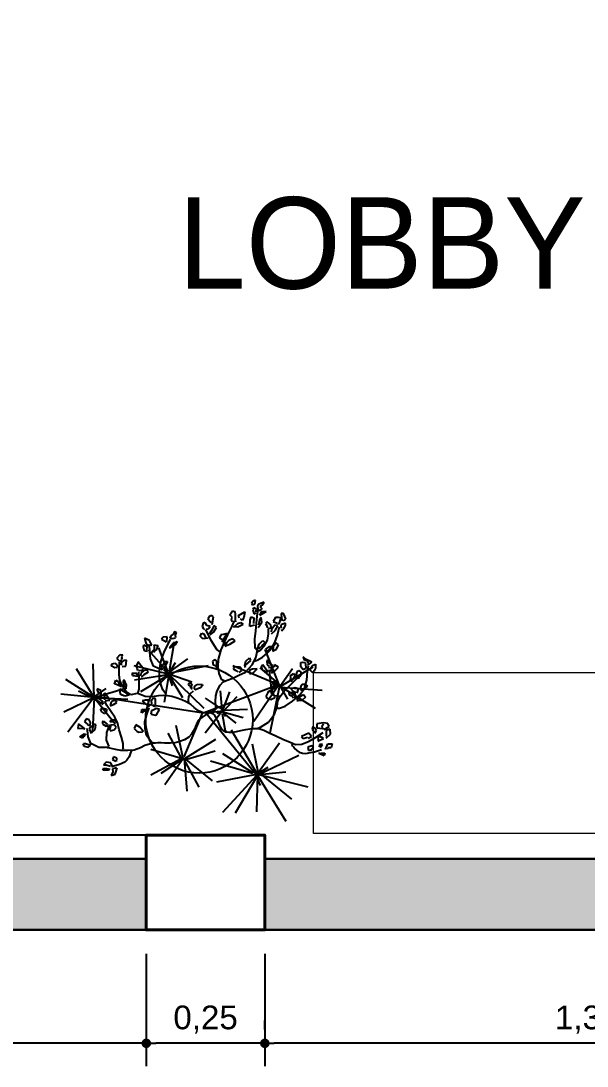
# Model space of a CAD drawing. Header units: millimetres. Extents: x 3757.5 to 3780.5, y 860.5 to 875.7.
# Drawn here: x 3770.299 to 3771.494, y 863.289 to 865.494 of the extents above; entities that cross this region are included whole.
import ezdxf

# ---------------------------------------------------------------- set-up
doc = ezdxf.new("R2010")
doc.units = ezdxf.units.MM
for name, color, linetype, lineweight in [('columna', 10, 'Continuous', 40), ('COTA', 1, 'Continuous', 18), ('paredes', 1, 'Continuous', 30), ('TEXTO', 7, 'Continuous', 0)]:
    doc.layers.add(name, color=color, linetype=linetype, lineweight=lineweight)
doc.layers.add('mobiliario', color=7, linetype='Continuous')
doc.layers.add('PLANTS', color=3, linetype='Continuous')
doc.styles.get("Standard").update_dxf_attribs({"font": 'arial.ttf'})
doc.styles.add('TEXTOS', font='AGENCYR.TTF')
doc.dimstyles.new('ARQUITECTURA', dxfattribs={"dimtxt": 0.05, "dimasz": 0.02, "dimexe": 0.048, "dimexo": 0.05, "dimgap": 0.02, "dimtad": 1, "dimtoh": 1, "dimzin": 1, "dimtxsty": 'Standard', "dimblk": 'DOT', "dimcen": 0.02, "dimazin": 0, "dimtfac": 1, "dimtmove": 0, "dimatfit": 3, "dimldrblk": 'ARCHTICK', "dimfxl": 1, "dimarcsym": 0})

# ---------------------------------------------------------------- blocks, each defined once
blk = doc.blocks.new('WP3')
at = {"color": 86, "linetype": 'Continuous'}
for p, q in [((-0.2522, 0.1701), (-0.2265, 0.3247)), ((-0.2498, 0.164), (-0.1813, 0.3394)), ((0.0282, 0.2019), (0.0571, 0.3198)), ((-0.2548, 0.1636), (-0.4127, 0.2839)), ((-0.2516, 0.1601), (-0.2991, 0.2911)), ((0.0294, 0.2026), (-0.0648, 0.2823)), ((0.0254, 0.2037), (-0.0277, 0.3123)), ((0.0313, 0.2089), (0.0864, 0.2855)), ((0.0334, 0.2051), (0.1195, 0.305)), ((-0.2488, 0.1613), (-0.1191, 0.2415)), ((0.0181, 0.203), (-0.102, 0.2431)), ((0.4233, 0.1148), (0.4663, 0.2667)), ((-0.2645, 0.1544), (-0.4032, 0.2006)), ((0.022, 0.2066), (-0.0721, 0.1345)), ((0.0231, 0.2018), (-0.0589, 0.0925)), ((0.0271, 0.2048), (0.1534, 0.2146)), ((0.0292, 0.203), (0.0976, 0.0978)), ((0.0375, 0.2025), (0.1157, 0.1348)), ((0.421, 0.1098), (0.3817, 0.2294)), ((0.421, 0.1098), (0.5068, 0.202)), ((-0.2556, 0.1587), (-0.4435, 0.1351)), ((-0.2514, 0.1625), (-0.3702, 0.0371)), ((-0.2579, 0.1568), (-0.3473, 0.1124)), ((-0.2499, 0.1599), (-0.2858, 0.0191)), ((-0.2524, 0.1705), (-0.2763, 0.1942)), ((-0.2498, 0.1574), (-0.1014, 0.0395)), ((-0.2356, 0.1605), (-0.1033, 0.1337)), ((-0.2327, 0.1625), (-0.0702, 0.1763)), ((0.421, 0.1098), (0.3124, 0.1733)), ((-0.2514, 0.1556), (-0.2797, 0.1197)), ((-0.2507, 0.1508), (-0.1942, 0.0602)), ((0.421, 0.1098), (0.5422, 0.1438)), ((-0.044, -0.0153), (-0.0144, 0.0856)), ((0.421, 0.1098), (0.3016, 0.0703)), ((0.421, 0.1098), (0.3216, 0.0327)), ((0.419, 0.1037), (0.3909, 0.0621)), ((0.421, 0.1098), (0.4703, -0.006)), ((0.421, 0.1098), (0.5444, 0.0847)), ((0.421, 0.1098), (0.5212, 0.0336)), ((0.4369, 0.1136), (0.4841, 0.1092)), ((-0.047, -0.0044), (-0.0842, 0.0577)), ((-0.0375, -0.0127), (-0.1078, 0.0088)), ((-0.0523, -0.0085), (-0.0622, 0.0002)), ((-0.0404, -0.0082), (-0.0281, 0.0009)), ((0.1918, -0.0697), (0.1704, 0.0319)), ((0.1911, -0.0688), (0.2666, 0.0278)), ((-0.2098, -0.1792), (-0.2393, -0.0018)), ((-0.2063, -0.1821), (-0.1686, -0.0204)), ((-0.0473, -0.019), (-0.1294, -0.0552)), ((-0.0463, -0.0128), (-0.1247, -0.0203)), ((-0.0485, -0.0156), (-0.0758, -0.0856)), ((-0.0448, -0.0149), (-0.0442, -0.0918)), ((-0.0427, -0.0209), (0.0314, -0.0369)), ((-0.0422, -0.0194), (-0.0107, -0.0824)), ((0.187, -0.0661), (0.1132, -0.0085)), ((0.1911, -0.0663), (0.1654, -0.0355)), ((0.1947, -0.0682), (0.3037, -0.0045)), ((0.1948, -0.0744), (0.065, -0.1548)), ((0.1888, -0.0722), (0.1017, -0.075)), ((0.1922, -0.0732), (0.185, -0.1212)), ((0.1881, -0.0728), (0.2953, -0.128)), ((0.1919, -0.072), (0.262, -0.15)), ((0.193, -0.0718), (0.3234, -0.0538)), ((0.1945, -0.0703), (0.2148, -0.0799)), ((0.196, -0.0682), (0.2217, -0.0513)), ((0.1913, -0.0816), (0.1467, -0.1507)), ((0.1947, -0.0839), (0.2157, -0.1927)), ((-0.2097, -0.1791), (-0.3645, -0.1488)), ((-0.2187, -0.1738), (-0.2554, -0.1436)), ((-0.2033, -0.1758), (-0.1775, -0.1417)), ((-0.2146, -0.1761), (-0.3638, -0.2211)), ((-0.2145, -0.1792), (-0.3018, -0.2901)), ((-0.2133, -0.1815), (-0.2314, -0.2571)), ((-0.2145, -0.1815), (-0.0202, -0.1871)), ((-0.2085, -0.1807), (-0.1115, -0.2866)), ((-0.2031, -0.1856), (-0.1188, -0.2158))]:
    blk.add_line(p, q, dxfattribs=at)
at = {"color": 251, "linetype": 'Continuous'}
for p, q in [((0.0231, 0.017), (0.0285, 0.1966)), ((0.0099, 0.0146), (-0.247, 0.162)), ((0.0277, 0.0202), (0.4168, 0.1046)), ((0.0173, 0.0142), (-0.208, -0.1851)), ((0.0116, 0.0141), (-0.047, -0.0172)), ((0.0227, 0.0013), (0.1915, -0.0714))]:
    blk.add_line(p, q, dxfattribs=at)
blk = doc.blocks.new('tarro')
at = {"color": 92, "linetype": 'Continuous'}
for p, q in [((0.253, 0.1639), (0.2496, 0.1549)), ((0.2649, 0.1676), (0.253, 0.1639)), ((0.2598, 0.1574), (0.2649, 0.1676)), ((0.2606, 0.148), (0.2598, 0.1574)), ((0.2496, 0.1549), (0.2469, 0.1454)), ((0.2489, 0.1261), (0.2471, 0.1184)), ((0.2487, 0.145), (0.2606, 0.148)), ((0.262, 0.1391), (0.2659, 0.1299)), ((0.2659, 0.1299), (0.2792, 0.1283)), ((0.2791, 0.1362), (0.2662, 0.14)), ((0.2788, 0.1465), (0.2682, 0.149)), ((0.2693, 0.1485), (0.2736, 0.1522)), ((0.2736, 0.1522), (0.2899, 0.1523)), ((0.2863, 0.1462), (0.2788, 0.1465)), ((0.287, 0.1356), (0.2791, 0.1362)), ((0.2792, 0.1283), (0.287, 0.1356)), ((0.2899, 0.1523), (0.2863, 0.1462)), ((-0.3746, 0.1014), (-0.3726, 0.1091)), ((-0.3618, 0.1008), (-0.3746, 0.1014)), ((-0.3726, 0.1091), (-0.363, 0.1054)), ((-0.363, 0.1054), (-0.3562, 0.1022)), ((-0.3562, 0.1022), (-0.3594, 0.0997)), ((0.2471, 0.1184), (0.2477, 0.116)), ((0.2477, 0.116), (0.2575, 0.112)), ((0.2606, 0.12), (0.2501, 0.1246)), ((0.2575, 0.112), (0.2606, 0.12)), ((-0.3965, 0.0732), (-0.3934, 0.0852)), ((-0.3832, 0.0737), (-0.3965, 0.0732)), ((-0.3934, 0.0852), (-0.3849, 0.0851)), ((-0.3849, 0.0851), (-0.3808, 0.0895)), ((-0.3762, 0.0906), (-0.3832, 0.0737)), ((-0.3537, 0.0657), (-0.3701, 0.0576)), ((-0.3599, 0.0839), (-0.3674, 0.0754)), ((-0.3674, 0.0754), (-0.3583, 0.0752)), ((-0.3583, 0.0752), (-0.3572, 0.0818)), ((-0.3537, 0.0564), (-0.3553, 0.0648)), ((-0.3313, 0.0934), (-0.3399, 0.0821)), ((-0.3399, 0.0821), (-0.3357, 0.0791)), ((-0.3357, 0.0791), (-0.3234, 0.0834)), ((-0.3257, 0.0935), (-0.334, 0.0904)), ((-0.3234, 0.0834), (-0.3257, 0.0935)), ((0.3252, 0.0786), (0.3412, 0.0728)), ((0.3329, 0.0831), (0.3269, 0.0796)), ((0.3457, 0.0798), (0.3329, 0.0831)), ((0.3412, 0.0728), (0.3468, 0.0732)), ((0.3493, 0.0774), (0.3457, 0.0798)), ((0.3468, 0.0732), (0.3493, 0.0774)), ((-0.3781, 0.0566), (-0.3917, 0.0439)), ((-0.3917, 0.0439), (-0.3901, 0.0296)), ((-0.3901, 0.0296), (-0.3782, 0.0336)), ((-0.378, 0.045), (-0.3791, 0.0538)), ((-0.3782, 0.0336), (-0.378, 0.045)), ((-0.3701, 0.0576), (-0.3582, 0.0502)), ((-0.3582, 0.0502), (-0.3537, 0.0564)), ((-0.3445, 0.0423), (-0.3493, 0.0329)), ((-0.3493, 0.0329), (-0.3434, 0.0253)), ((-0.336, 0.0295), (-0.343, 0.0384)), ((-0.3249, 0.0564), (-0.334, 0.0514)), ((-0.334, 0.0514), (-0.3261, 0.0416)), ((-0.3261, 0.0416), (-0.3172, 0.045)), ((-0.3098, 0.0568), (-0.3227, 0.0533)), ((-0.3172, 0.045), (-0.3041, 0.0512)), ((-0.3041, 0.0512), (-0.3098, 0.0568)), ((0.168, 0.0372), (0.1786, 0.0233)), ((0.1816, 0.0387), (0.1712, 0.0376)), ((0.188, 0.0349), (0.1816, 0.0387)), ((0.196, 0.0277), (0.188, 0.0349)), ((0.2554, 0.0316), (0.2493, 0.0236)), ((0.2673, 0.0345), (0.2554, 0.0316)), ((0.2653, 0.0169), (0.2695, 0.0329)), ((0.3213, 0.0381), (0.3126, 0.0307)), ((0.327, 0.0407), (0.3213, 0.0381)), ((0.33, 0.0297), (0.3243, 0.0392)), ((0.3411, 0.0434), (0.3467, 0.051)), ((0.3585, 0.0524), (0.344, 0.0435)), ((0.3467, 0.051), (0.35, 0.0567)), ((0.35, 0.0567), (0.3585, 0.0524)), ((-0.3726, 0.0304), (-0.3873, 0.0215)), ((-0.3873, 0.0215), (-0.3833, 0.0124)), ((-0.3833, 0.0124), (-0.3699, 0.0109)), ((-0.3682, 0.027), (-0.3705, 0.0287)), ((-0.3699, 0.0109), (-0.3504, 0.0139)), ((-0.3662, 0.0191), (-0.3698, 0.013)), ((-0.3507, 0.0251), (-0.3682, 0.027)), ((-0.3673, 0.0252), (-0.3662, 0.0191)), ((-0.3504, 0.0139), (-0.3507, 0.0251)), ((-0.3434, 0.0253), (-0.338, 0.0217)), ((-0.338, 0.0217), (-0.336, 0.0295)), ((0.1786, 0.0233), (0.191, 0.0164)), ((0.191, 0.0164), (0.196, 0.0277)), ((0.2493, 0.0236), (0.2543, 0.017)), ((0.2504, 0.0029), (0.2527, 0.009)), ((0.2601, 0.0007), (0.2504, 0.0029)), ((0.2527, 0.009), (0.2614, 0.0072)), ((0.2543, 0.017), (0.2653, 0.0169)), ((0.2681, 0.0073), (0.2601, 0.0007)), ((0.2614, 0.0072), (0.2661, 0.0075)), ((0.2777, 0.0226), (0.2756, 0.0148)), ((0.2756, 0.0148), (0.2848, 0.0078)), ((0.2897, 0.0142), (0.2799, 0.0201)), ((0.2848, 0.0078), (0.2914, 0.0066)), ((0.2914, 0.0066), (0.2897, 0.0142)), ((0.3126, 0.0307), (0.3102, 0.0169)), ((0.3102, 0.0169), (0.3157, 0.0145)), ((0.3157, 0.0145), (0.3267, 0.0238)), ((0.3271, 0.0185), (0.3263, 0.0092)), ((0.3263, 0.0092), (0.33, 0.0013)), ((0.3267, 0.0238), (0.33, 0.0297)), ((0.334, 0.0163), (0.3271, 0.0185)), ((0.33, 0.0013), (0.3393, -0.0017)), ((0.344, 0.0077), (0.3338, 0.0155)), ((0.3393, -0.0017), (0.344, 0.0077)), ((0.351, 0.0264), (0.3428, 0.0281)), ((0.3437, 0.0279), (0.35, 0.0222)), ((0.35, 0.0222), (0.362, 0.0138)), ((0.364, 0.0273), (0.351, 0.0264)), ((0.362, 0.0138), (0.364, 0.0273)), ((0.1288, -0.0136), (0.1204, -0.0296)), ((0.1204, -0.0296), (0.1285, -0.0323)), ((0.1285, -0.0323), (0.137, -0.0282)), ((0.1317, -0.0129), (0.1288, -0.0136)), ((0.1461, -0.0159), (0.1317, -0.0129)), ((0.137, -0.0282), (0.1436, -0.0257)), ((0.144, -0.0251), (0.1461, -0.0159)), ((0.1571, -0.0308), (0.1736, -0.0194)), ((0.1727, -0.0298), (0.1591, -0.0301)), ((0.1736, -0.0194), (0.1727, -0.0298)), ((0.277, -0.029), (0.2795, -0.021)), ((0.2882, -0.0332), (0.2788, -0.0302)), ((0.2795, -0.021), (0.2836, -0.0162)), ((0.2836, -0.0162), (0.2929, -0.022)), ((0.2968, -0.0309), (0.2882, -0.0332)), ((0.2929, -0.022), (0.2968, -0.0309)), ((-0.3164, -0.0667), (-0.3051, -0.0559)), ((-0.3051, -0.0559), (-0.2942, -0.0558)), ((-0.2903, -0.0573), (-0.298, -0.0672)), ((-0.2942, -0.0558), (-0.2902, -0.0549)), ((-0.2208, -0.0626), (-0.2124, -0.0585)), ((-0.2124, -0.0585), (-0.2013, -0.0629)), ((0.1322, -0.0394), (0.1315, -0.0417)), ((0.1315, -0.0417), (0.1323, -0.0495)), ((0.1323, -0.0495), (0.1318, -0.0614)), ((0.1318, -0.0614), (0.1375, -0.0636)), ((0.1348, -0.0395), (0.1322, -0.0394)), ((0.1401, -0.0405), (0.1348, -0.0395)), ((0.1375, -0.0636), (0.1448, -0.0555)), ((0.1448, -0.0555), (0.1437, -0.0464)), ((0.1494, -0.0392), (0.1532, -0.0473)), ((0.1559, -0.0411), (0.1499, -0.0382)), ((0.1532, -0.0473), (0.1531, -0.0569)), ((0.1531, -0.0569), (0.1629, -0.0569)), ((0.1653, -0.0494), (0.1559, -0.0411)), ((0.1629, -0.0569), (0.1721, -0.0557)), ((0.1721, -0.0557), (0.1653, -0.0494)), ((0.2577, -0.0444), (0.2477, -0.0504)), ((0.2477, -0.0504), (0.2511, -0.0561)), ((0.2511, -0.0561), (0.2612, -0.0541)), ((0.2675, -0.0402), (0.2577, -0.0444)), ((0.2612, -0.0541), (0.2658, -0.048)), ((0.2658, -0.048), (0.2679, -0.0409)), ((0.2767, -0.0563), (0.2683, -0.0578)), ((0.2683, -0.0578), (0.2722, -0.0633)), ((0.2821, -0.0567), (0.2767, -0.0563)), ((0.2843, -0.0686), (0.2842, -0.0581)), ((0.2877, -0.0455), (0.2911, -0.055)), ((0.2977, -0.0499), (0.288, -0.045)), ((0.2911, -0.055), (0.3064, -0.0657)), ((0.3089, -0.058), (0.2977, -0.0499)), ((0.3064, -0.0657), (0.3089, -0.058)), ((-0.3101, -0.0899), (-0.3237, -0.0988)), ((-0.3105, -0.0745), (-0.3164, -0.0667)), ((-0.298, -0.0672), (-0.3105, -0.0745)), ((-0.3013, -0.0876), (-0.3101, -0.0899)), ((-0.3027, -0.0984), (-0.2995, -0.0879)), ((-0.2916, -0.0787), (-0.2957, -0.0908)), ((-0.2957, -0.0908), (-0.2848, -0.0938)), ((-0.2794, -0.0842), (-0.2885, -0.0804)), ((-0.2843, -0.0644), (-0.2865, -0.0718)), ((-0.2865, -0.0718), (-0.2844, -0.079)), ((-0.2848, -0.0938), (-0.2731, -0.0914)), ((-0.2844, -0.079), (-0.2745, -0.0805)), ((-0.2755, -0.0706), (-0.2808, -0.0647)), ((-0.2731, -0.0914), (-0.2794, -0.0842)), ((-0.2678, -0.0731), (-0.2755, -0.0706)), ((-0.2745, -0.0805), (-0.2669, -0.079)), ((-0.2669, -0.079), (-0.2678, -0.0731)), ((-0.2241, -0.0892), (-0.2293, -0.0939)), ((-0.226, -0.0659), (-0.2208, -0.0626)), ((-0.2218, -0.0965), (-0.2234, -0.09)), ((-0.2151, -0.076), (-0.2226, -0.07)), ((-0.2131, -0.084), (-0.2151, -0.076)), ((-0.2066, -0.0838), (-0.2131, -0.084)), ((-0.2003, -0.0707), (-0.2066, -0.0838)), ((-0.2013, -0.0629), (-0.2003, -0.0707)), ((-0.0026, -0.0943), (0.0038, -0.0924)), ((0.0038, -0.0924), (0.012, -0.0887)), ((0.0113, -0.0878), (0.0154, -0.0908)), ((0.0154, -0.0908), (0.015, -0.0981)), ((0.0255, -0.0897), (0.0233, -0.0927)), ((0.0233, -0.0927), (0.0247, -0.0988)), ((0.0275, -0.0981), (0.0272, -0.0933)), ((0.206, -0.073), (0.2189, -0.0815)), ((0.2281, -0.084), (0.2103, -0.0737)), ((0.2112, -0.0724), (0.224, -0.0693)), ((0.2195, -0.0923), (0.2186, -0.1022)), ((0.224, -0.0693), (0.2369, -0.0739)), ((0.2389, -0.0914), (0.2281, -0.084)), ((0.2369, -0.0739), (0.2389, -0.0914)), ((0.2722, -0.0633), (0.2805, -0.0743)), ((0.2805, -0.0743), (0.2838, -0.0787)), ((0.2838, -0.0787), (0.2872, -0.0748)), ((0.2872, -0.0748), (0.2843, -0.0686)), ((0.2936, -0.0664), (0.2958, -0.0864)), ((0.3026, -0.0793), (0.2938, -0.0721)), ((0.2958, -0.0864), (0.3065, -0.0907)), ((0.3063, -0.0867), (0.3026, -0.0793)), ((0.3065, -0.0907), (0.3063, -0.0867)), ((-0.3237, -0.0988), (-0.3161, -0.1038)), ((-0.3161, -0.1038), (-0.3068, -0.1041)), ((-0.3068, -0.1041), (-0.3027, -0.0984)), ((-0.2937, -0.1234), (-0.3026, -0.13)), ((-0.2961, -0.1286), (-0.2951, -0.1215)), ((-0.2851, -0.1317), (-0.2795, -0.1207)), ((-0.2795, -0.1207), (-0.2756, -0.1161)), ((-0.277, -0.1147), (-0.273, -0.1136)), ((-0.273, -0.1136), (-0.2714, -0.1174)), ((-0.2714, -0.1174), (-0.2725, -0.1272)), ((-0.2293, -0.0939), (-0.2267, -0.1056)), ((-0.2267, -0.1056), (-0.2197, -0.1145)), ((-0.2184, -0.1072), (-0.2218, -0.0965)), ((-0.2197, -0.1145), (-0.2184, -0.1072)), ((-0.0089, -0.1007), (-0.0026, -0.0943)), ((-0.008, -0.1055), (-0.0089, -0.1007)), ((0.0078, -0.1046), (-0.008, -0.1055)), ((0.015, -0.0981), (0.0078, -0.1046)), ((0.0247, -0.0988), (0.0227, -0.1064)), ((0.0227, -0.1064), (0.0321, -0.1083)), ((0.034, -0.1036), (0.0275, -0.0981)), ((0.0321, -0.1083), (0.034, -0.1036)), ((0.2186, -0.1022), (0.2254, -0.1177)), ((0.2269, -0.1021), (0.2225, -0.0969)), ((0.2254, -0.1177), (0.2297, -0.114)), ((0.2297, -0.114), (0.2269, -0.1021)), ((0.2336, -0.0975), (0.2482, -0.104)), ((0.2424, -0.1114), (0.2385, -0.0996)), ((0.2457, -0.1142), (0.2424, -0.1114)), ((0.2507, -0.1169), (0.2457, -0.1142)), ((0.2482, -0.104), (0.2542, -0.1049)), ((0.2542, -0.1049), (0.2507, -0.1169)), ((-0.3466, -0.1646), (-0.3463, -0.1529)), ((-0.3463, -0.1529), (-0.3424, -0.1449)), ((-0.3424, -0.1449), (-0.3388, -0.1395)), ((-0.3382, -0.1386), (-0.3319, -0.1463)), ((-0.3309, -0.1513), (-0.3378, -0.1608)), ((-0.3319, -0.1463), (-0.3309, -0.1513)), ((-0.3173, -0.1557), (-0.3166, -0.1502)), ((-0.3152, -0.1697), (-0.3173, -0.1557)), ((-0.3154, -0.1508), (-0.3096, -0.1477)), ((-0.3096, -0.1477), (-0.3026, -0.1566)), ((-0.3026, -0.13), (-0.3034, -0.1412)), ((-0.3034, -0.1412), (-0.2967, -0.1452)), ((-0.2967, -0.1452), (-0.2902, -0.1419)), ((-0.289, -0.1331), (-0.2961, -0.1286)), ((-0.2902, -0.1419), (-0.289, -0.1331)), ((-0.2819, -0.1368), (-0.2851, -0.1317)), ((-0.2708, -0.1305), (-0.2819, -0.1368)), ((-0.2725, -0.1272), (-0.2708, -0.1305)), ((-0.2257, -0.1464), (-0.2357, -0.1562)), ((-0.2357, -0.1562), (-0.2237, -0.1631)), ((-0.2152, -0.1386), (-0.2257, -0.1464)), ((-0.2222, -0.1574), (-0.2143, -0.153)), ((-0.215, -0.1558), (-0.2185, -0.1608)), ((-0.2062, -0.155), (-0.215, -0.1558)), ((-0.2143, -0.153), (-0.2142, -0.1429)), ((-0.2028, -0.139), (-0.1877, -0.1467)), ((-0.2014, -0.1463), (-0.202, -0.142)), ((-0.195, -0.1553), (-0.2014, -0.1463)), ((-0.1894, -0.1638), (-0.195, -0.1553)), ((-0.1877, -0.1467), (-0.1847, -0.1589)), ((-0.1599, -0.1392), (-0.172, -0.1507)), ((-0.172, -0.1507), (-0.1579, -0.1503)), ((-0.1495, -0.1364), (-0.1599, -0.1392)), ((-0.1579, -0.1503), (-0.149, -0.1468)), ((-0.149, -0.1468), (-0.1477, -0.1383)), ((-0.1373, -0.1546), (-0.1351, -0.1621)), ((-0.1179, -0.1396), (-0.1258, -0.1462)), ((-0.1258, -0.1462), (-0.1235, -0.1548)), ((-0.1235, -0.1548), (-0.119, -0.1559)), ((-0.119, -0.1559), (-0.1051, -0.1565)), ((-0.1085, -0.1458), (-0.1143, -0.1416)), ((-0.0998, -0.1514), (-0.1085, -0.1458)), ((-0.1051, -0.1565), (-0.0998, -0.1514)), ((-0.0521, -0.1495), (-0.0514, -0.1586)), ((0.1029, -0.1593), (0.1096, -0.1521)), ((0.1118, -0.1467), (0.1146, -0.1543)), ((0.1146, -0.1543), (0.1126, -0.159)), ((0.1661, -0.1343), (0.153, -0.1425)), ((0.153, -0.1425), (0.1582, -0.1469)), ((0.1582, -0.1469), (0.1663, -0.1456)), ((0.1743, -0.1257), (0.1661, -0.1343)), ((0.1663, -0.1456), (0.1757, -0.1375)), ((0.1746, -0.1459), (0.1674, -0.1495)), ((0.1674, -0.1495), (0.1749, -0.16)), ((0.1819, -0.1465), (0.1746, -0.1459)), ((0.1757, -0.1375), (0.1769, -0.13)), ((0.2012, -0.1312), (0.1833, -0.129)), ((0.1841, -0.1275), (0.1879, -0.1374)), ((0.1869, -0.1507), (0.1854, -0.1461)), ((0.1899, -0.1591), (0.1869, -0.1507)), ((0.1879, -0.1374), (0.2031, -0.137)), ((0.2031, -0.137), (0.2012, -0.1312)), ((0.2455, -0.1546), (0.2531, -0.1535)), ((0.2531, -0.1535), (0.2642, -0.1599)), ((-0.3378, -0.1608), (-0.3466, -0.1646)), ((-0.3239, -0.1619), (-0.3353, -0.1709)), ((-0.3353, -0.1709), (-0.3315, -0.1725)), ((-0.3315, -0.1725), (-0.3167, -0.18)), ((-0.3205, -0.1763), (-0.325, -0.1659)), ((-0.322, -0.163), (-0.3239, -0.1619)), ((-0.3113, -0.1787), (-0.3205, -0.1763)), ((-0.3167, -0.18), (-0.3094, -0.187)), ((-0.308, -0.1714), (-0.3152, -0.1697)), ((-0.3094, -0.187), (-0.3113, -0.1787)), ((-0.3026, -0.1703), (-0.308, -0.1714)), ((-0.3026, -0.1566), (-0.3026, -0.1703)), ((-0.2237, -0.1631), (-0.2222, -0.1574)), ((-0.2185, -0.1608), (-0.2093, -0.1681)), ((-0.2093, -0.1681), (-0.2057, -0.177)), ((-0.2018, -0.1632), (-0.208, -0.1577)), ((-0.2057, -0.177), (-0.2009, -0.1746)), ((-0.2009, -0.1746), (-0.2018, -0.1632)), ((-0.1847, -0.1589), (-0.1894, -0.1638)), ((-0.1518, -0.1759), (-0.1363, -0.1622)), ((-0.1493, -0.1839), (-0.1518, -0.1759)), ((-0.138, -0.1735), (-0.1493, -0.1839)), ((-0.1351, -0.1621), (-0.138, -0.1735)), ((-0.1363, -0.1622), (-0.1355, -0.1573)), ((-0.0514, -0.1586), (-0.0509, -0.1735)), ((-0.0509, -0.1735), (-0.0455, -0.1787)), ((-0.0471, -0.1609), (-0.0507, -0.1571)), ((-0.0404, -0.1632), (-0.0471, -0.1609)), ((-0.0455, -0.1787), (-0.0382, -0.1738)), ((-0.0382, -0.1738), (-0.0404, -0.1632)), ((0.096, -0.1727), (0.1029, -0.1593)), ((0.1021, -0.1739), (0.096, -0.1727)), ((0.1126, -0.159), (0.1021, -0.1739)), ((0.1749, -0.16), (0.1804, -0.1672)), ((0.1804, -0.1672), (0.1838, -0.1721)), ((0.1838, -0.1721), (0.1899, -0.1591)), ((0.2203, -0.1585), (0.2189, -0.1773)), ((0.2189, -0.1773), (0.2267, -0.1761)), ((0.2313, -0.1575), (0.2203, -0.1585)), ((0.2267, -0.1761), (0.2309, -0.1734)), ((0.2309, -0.1734), (0.2343, -0.1677)), ((0.2322, -0.1742), (0.2395, -0.1736)), ((0.2322, -0.1825), (0.2342, -0.1775)), ((0.2332, -0.1879), (0.2322, -0.1825)), ((0.2343, -0.1677), (0.2347, -0.1619)), ((0.2453, -0.1851), (0.2379, -0.1942)), ((0.2395, -0.1736), (0.2452, -0.1798)), ((0.2452, -0.1798), (0.2453, -0.1851)), ((0.2474, -0.1628), (0.2465, -0.1574)), ((0.2538, -0.1682), (0.2474, -0.1628)), ((0.2619, -0.1661), (0.2538, -0.1682)), ((0.2642, -0.1599), (0.2619, -0.1661)), ((-0.2295, -0.2099), (-0.2354, -0.2228)), ((-0.2179, -0.2036), (-0.2295, -0.2099)), ((-0.2289, -0.2283), (-0.2196, -0.217)), ((-0.2196, -0.217), (-0.2186, -0.2056)), ((-0.2007, -0.2018), (-0.2155, -0.2164)), ((-0.2155, -0.2164), (-0.2072, -0.2171)), ((-0.2072, -0.2171), (-0.1967, -0.21)), ((-0.1967, -0.21), (-0.2008, -0.2008)), ((-0.1874, -0.2214), (-0.1837, -0.2149)), ((-0.1829, -0.2149), (-0.172, -0.21)), ((-0.176, -0.2184), (-0.1775, -0.225)), ((-0.172, -0.21), (-0.176, -0.2184)), ((-0.0757, -0.2185), (-0.0898, -0.2244)), ((0.074, -0.2216), (0.0878, -0.2136)), ((0.0898, -0.2144), (0.083, -0.223)), ((0.0878, -0.2136), (0.0914, -0.2139)), ((0.1251, -0.221), (0.1291, -0.2087)), ((0.1291, -0.2087), (0.1341, -0.2046)), ((0.1341, -0.2046), (0.1379, -0.1996)), ((0.1353, -0.2083), (0.1349, -0.2174)), ((0.1349, -0.2174), (0.1358, -0.2227)), ((0.1367, -0.2073), (0.1353, -0.2083)), ((0.1426, -0.202), (0.1367, -0.2073)), ((0.1399, -0.1992), (0.1426, -0.202)), ((0.1555, -0.2031), (0.1652, -0.2038)), ((0.1564, -0.2177), (0.1586, -0.2093)), ((0.1665, -0.2229), (0.1564, -0.2177)), ((0.1586, -0.2093), (0.1595, -0.2027)), ((0.1652, -0.2038), (0.1676, -0.2156)), ((0.1676, -0.2156), (0.1665, -0.2229)), ((0.2294, -0.1932), (0.2332, -0.1879)), ((0.2379, -0.1942), (0.2294, -0.1932)), ((-0.2354, -0.2228), (-0.2289, -0.2283)), ((-0.1957, -0.229), (-0.1874, -0.2214)), ((-0.189, -0.2353), (-0.1957, -0.229)), ((-0.1775, -0.225), (-0.189, -0.2353)), ((-0.0898, -0.2244), (-0.1063, -0.2348)), ((-0.1063, -0.2348), (-0.0993, -0.2407)), ((-0.0993, -0.2407), (-0.0883, -0.237)), ((-0.0883, -0.237), (-0.0807, -0.2287)), ((-0.0677, -0.2317), (-0.0827, -0.2569)), ((-0.0807, -0.2287), (-0.0743, -0.219)), ((-0.0598, -0.2434), (-0.0688, -0.2385)), ((-0.0636, -0.253), (-0.0598, -0.2434)), ((-0.0258, -0.2428), (-0.0098, -0.241)), ((-0.0175, -0.2447), (-0.0195, -0.2429)), ((-0.0127, -0.2553), (-0.0175, -0.2447)), ((-0.0098, -0.241), (-0.0019, -0.2482)), ((-0.0019, -0.2482), (-0.0064, -0.2577)), ((0.0674, -0.2327), (0.074, -0.2216)), ((0.0795, -0.2282), (0.0674, -0.2327)), ((0.073, -0.2515), (0.0719, -0.2442)), ((0.0727, -0.2429), (0.081, -0.2407)), ((0.0853, -0.2496), (0.0784, -0.2549)), ((0.083, -0.223), (0.0795, -0.2282)), ((0.081, -0.2407), (0.0881, -0.2426)), ((0.0881, -0.2426), (0.0853, -0.2496)), ((0.0981, -0.2311), (0.0973, -0.2462)), ((0.0973, -0.2462), (0.1089, -0.246)), ((0.1047, -0.2343), (0.1013, -0.2304)), ((0.1136, -0.2393), (0.1047, -0.2343)), ((0.1089, -0.246), (0.1136, -0.2393)), ((0.1358, -0.2227), (0.1251, -0.221)), ((0.143, -0.2219), (0.1487, -0.2337)), ((0.1497, -0.2228), (0.143, -0.2219)), ((0.1487, -0.2337), (0.1498, -0.2352)), ((0.1498, -0.2352), (0.1644, -0.2422)), ((0.1573, -0.2238), (0.1515, -0.2216)), ((0.1606, -0.2285), (0.1573, -0.2238)), ((0.1644, -0.2422), (0.1606, -0.2285)), ((-0.2519, -0.2701), (-0.257, -0.2813)), ((-0.2462, -0.2644), (-0.2519, -0.2701)), ((-0.2444, -0.27), (-0.2462, -0.2644)), ((-0.2455, -0.2837), (-0.2424, -0.2794)), ((-0.2424, -0.2794), (-0.2438, -0.2723)), ((-0.2256, -0.2657), (-0.2334, -0.2795)), ((-0.2334, -0.2795), (-0.2247, -0.2814)), ((-0.2145, -0.2557), (-0.2256, -0.2657)), ((-0.2247, -0.2814), (-0.2146, -0.2688)), ((-0.2146, -0.2688), (-0.2138, -0.2611)), ((-0.2053, -0.2711), (-0.2137, -0.2739)), ((-0.2137, -0.2739), (-0.2132, -0.283)), ((-0.2016, -0.2758), (-0.2014, -0.2733)), ((-0.1994, -0.2813), (-0.2016, -0.2758)), ((-0.1748, -0.2748), (-0.1802, -0.2816)), ((-0.1636, -0.2811), (-0.1505, -0.2771)), ((-0.1505, -0.2771), (-0.151, -0.2964)), ((-0.1145, -0.2766), (-0.1297, -0.2845)), ((-0.1002, -0.2773), (-0.1145, -0.2766)), ((-0.1133, -0.2858), (-0.1037, -0.2764)), ((-0.0827, -0.2569), (-0.0699, -0.2532)), ((-0.0699, -0.2532), (-0.0636, -0.253)), ((-0.0414, -0.2605), (-0.0507, -0.2743)), ((-0.0507, -0.2743), (-0.0431, -0.2807)), ((-0.0431, -0.2807), (-0.0357, -0.2657)), ((-0.0318, -0.2527), (-0.0414, -0.2605)), ((-0.0357, -0.2657), (-0.0282, -0.2545)), ((-0.0258, -0.2703), (-0.0314, -0.2771)), ((-0.0314, -0.2771), (-0.0215, -0.2808)), ((-0.0203, -0.2696), (-0.0258, -0.2703)), ((-0.0215, -0.2808), (-0.0168, -0.2894)), ((-0.0115, -0.2706), (-0.0142, -0.2688)), ((-0.0064, -0.2577), (-0.0127, -0.2553)), ((-0.0073, -0.2776), (-0.0115, -0.2706)), ((-0.0109, -0.2875), (-0.0073, -0.2776)), ((0.0702, -0.2593), (0.073, -0.2515)), ((0.0731, -0.2636), (0.0702, -0.2593)), ((0.0784, -0.2549), (0.0731, -0.2636)), ((-0.2504, -0.2949), (-0.2581, -0.2999)), ((-0.2581, -0.2999), (-0.2541, -0.3102)), ((-0.257, -0.2813), (-0.2562, -0.2874)), ((-0.2562, -0.2874), (-0.2455, -0.2837)), ((-0.2541, -0.3102), (-0.2493, -0.3171)), ((-0.245, -0.3038), (-0.2466, -0.2942)), ((-0.2442, -0.3162), (-0.245, -0.3038)), ((-0.2381, -0.2856), (-0.2442, -0.3031)), ((-0.2442, -0.3031), (-0.2354, -0.3043)), ((-0.233, -0.287), (-0.2381, -0.2856)), ((-0.2354, -0.3043), (-0.2264, -0.3044)), ((-0.2203, -0.2926), (-0.2314, -0.2878)), ((-0.2264, -0.3044), (-0.2203, -0.2926)), ((-0.2132, -0.283), (-0.2078, -0.2867)), ((-0.2078, -0.2867), (-0.202, -0.2917)), ((-0.202, -0.2917), (-0.1968, -0.2867)), ((-0.1968, -0.2867), (-0.1994, -0.2813)), ((-0.1798, -0.3114), (-0.1921, -0.3184)), ((-0.1802, -0.2816), (-0.1862, -0.2906)), ((-0.1862, -0.2906), (-0.1844, -0.3043)), ((-0.1844, -0.3043), (-0.18, -0.3)), ((-0.1836, -0.3201), (-0.1787, -0.3114)), ((-0.18, -0.3), (-0.1781, -0.2915)), ((-0.1781, -0.2915), (-0.1756, -0.2813)), ((-0.1616, -0.3034), (-0.1613, -0.2869)), ((-0.1545, -0.3066), (-0.1616, -0.3034)), ((-0.151, -0.2964), (-0.1545, -0.3066)), ((-0.135, -0.3218), (-0.132, -0.3044)), ((-0.1163, -0.3106), (-0.135, -0.3218)), ((-0.132, -0.3044), (-0.1275, -0.295)), ((-0.1297, -0.2845), (-0.1236, -0.2885)), ((-0.1275, -0.295), (-0.1217, -0.3009)), ((-0.1236, -0.2885), (-0.1133, -0.2858)), ((-0.1178, -0.302), (-0.1163, -0.3106)), ((-0.109, -0.2937), (-0.0982, -0.2915)), ((-0.1059, -0.2965), (-0.1067, -0.2935)), ((-0.106, -0.3132), (-0.1059, -0.2965)), ((-0.0982, -0.2915), (-0.0951, -0.2979)), ((-0.0951, -0.2979), (-0.0969, -0.3056)), ((-0.0969, -0.3056), (-0.0905, -0.3129)), ((-0.037, -0.2833), (-0.0419, -0.3066)), ((-0.0419, -0.3066), (-0.0368, -0.3101)), ((-0.0368, -0.3101), (-0.028, -0.3078)), ((-0.031, -0.2926), (-0.0333, -0.288)), ((-0.0246, -0.3003), (-0.031, -0.2926)), ((-0.028, -0.3078), (-0.0246, -0.3003)), ((-0.0168, -0.2894), (-0.0109, -0.2875)), ((-0.2493, -0.3171), (-0.2442, -0.3162)), ((-0.1921, -0.3184), (-0.1989, -0.3227)), ((-0.1989, -0.3227), (-0.1883, -0.3213)), ((-0.1871, -0.3418), (-0.1929, -0.3504)), ((-0.1883, -0.3213), (-0.1836, -0.3201)), ((-0.1806, -0.3377), (-0.1871, -0.3418)), ((-0.1849, -0.3282), (-0.1857, -0.333)), ((-0.1857, -0.333), (-0.1806, -0.3377)), ((-0.1802, -0.3258), (-0.1849, -0.3282)), ((-0.1737, -0.3283), (-0.179, -0.3258)), ((-0.177, -0.3446), (-0.1726, -0.3394)), ((-0.1726, -0.3394), (-0.1737, -0.3283)), ((-0.1684, -0.3214), (-0.1696, -0.3289)), ((-0.1696, -0.3289), (-0.1624, -0.3331)), ((-0.1616, -0.3152), (-0.1682, -0.3186)), ((-0.158, -0.3423), (-0.1649, -0.3454)), ((-0.1624, -0.3331), (-0.1593, -0.3287)), ((-0.1593, -0.3287), (-0.1616, -0.3152)), ((-0.1551, -0.3475), (-0.158, -0.3423)), ((-0.105, -0.3223), (-0.106, -0.3132)), ((-0.0979, -0.3243), (-0.105, -0.3223)), ((-0.0905, -0.3129), (-0.0979, -0.3243)), ((-0.1929, -0.3504), (-0.177, -0.3446)), ((-0.165, -0.3456), (-0.1672, -0.3564)), ((-0.1672, -0.3564), (-0.1599, -0.3533)), ((-0.1599, -0.3533), (-0.1551, -0.3475))]:
    blk.add_line(p, q, dxfattribs=at)
at = {"color": 33, "linetype": 'Continuous'}
for p, q in [((0.1343, 0.0708), (0.1432, 0.0689)), ((0.1432, 0.0689), (0.1592, 0.0488)), ((0.2276, 0.0889), (0.2282, 0.0863)), ((0.2282, 0.0863), (0.2287, 0.0726)), ((0.2287, 0.0726), (0.2339, 0.0529)), ((0.1592, 0.0488), (0.1631, 0.0275)), ((0.2339, 0.0529), (0.2401, 0.0312)), ((-0.2054, 0.0087), (-0.2239, -0.0158)), ((-0.1817, 0.0237), (-0.2054, 0.0087)), ((-0.171, 0.0276), (-0.1817, 0.0237)), ((0.1638, 0.0076), (0.1581, -0.0144)), ((0.1631, 0.0275), (0.1638, 0.0076)), ((0.2401, 0.0312), (0.2458, 0.0092)), ((0.2458, 0.0092), (0.2533, -0.0067)), ((-0.2239, -0.0158), (-0.2317, -0.0385)), ((0.1581, -0.0144), (0.1507, -0.0344)), ((0.2533, -0.0067), (0.265, -0.0227)), ((0.265, -0.0227), (0.2778, -0.0415)), ((-0.2772, -0.0544), (-0.2982, -0.072)), ((-0.2556, -0.0397), (-0.2772, -0.0544)), ((-0.2385, -0.0331), (-0.2556, -0.0397)), ((-0.234, -0.0543), (-0.2403, -0.0685)), ((-0.2291, -0.0333), (-0.2385, -0.0331)), ((-0.2317, -0.0385), (-0.234, -0.0543)), ((0.0319, -0.0508), (0.0333, -0.0566)), ((0.0333, -0.0566), (0.0328, -0.068)), ((0.2778, -0.0415), (0.2834, -0.0545)), ((-0.3139, -0.0922), (-0.3205, -0.1175)), ((-0.2982, -0.072), (-0.3139, -0.0922)), ((-0.2531, -0.0844), (-0.2707, -0.1026)), ((-0.2403, -0.0685), (-0.2531, -0.0844)), ((0.0271, -0.0769), (0.0181, -0.0855)), ((0.0328, -0.068), (0.0271, -0.0769)), ((0.0992, -0.0749), (0.1025, -0.0768)), ((0.1025, -0.0768), (0.1104, -0.0881)), ((0.1104, -0.0881), (0.1151, -0.102)), ((0.1867, -0.0768), (0.206, -0.073)), ((0.2189, -0.0815), (0.2325, -0.1021)), ((-0.3205, -0.1175), (-0.3227, -0.1445)), ((-0.2859, -0.1175), (-0.2948, -0.1254)), ((-0.2707, -0.1026), (-0.2859, -0.1175)), ((-0.0731, -0.1151), (-0.0661, -0.1178)), ((-0.0661, -0.1178), (-0.0582, -0.1374)), ((0.1151, -0.102), (0.1196, -0.1214)), ((0.1196, -0.1214), (0.1198, -0.1434)), ((0.2325, -0.1021), (0.2382, -0.1175)), ((0.2382, -0.1175), (0.2407, -0.134)), ((-0.3227, -0.1445), (-0.3259, -0.1601)), ((-0.0582, -0.1374), (-0.0553, -0.1572)), ((0.1096, -0.1521), (0.115, -0.1475)), ((0.1198, -0.1434), (0.1168, -0.1677)), ((0.2409, -0.1525), (0.2392, -0.1709)), ((0.2407, -0.134), (0.2409, -0.1525)), ((-0.1881, -0.186), (-0.2021, -0.1975)), ((-0.1721, -0.1764), (-0.1881, -0.186)), ((-0.1633, -0.1742), (-0.1721, -0.1764)), ((-0.0568, -0.1789), (-0.0647, -0.2079)), ((-0.0553, -0.1572), (-0.0568, -0.1789)), ((0.1168, -0.1677), (0.1111, -0.188)), ((-0.2129, -0.2084), (-0.2243, -0.23)), ((-0.2021, -0.1975), (-0.2129, -0.2084)), ((-0.1734, -0.2051), (-0.1657, -0.2124)), ((-0.1657, -0.2124), (-0.1652, -0.2399)), ((-0.0647, -0.2079), (-0.075, -0.2329)), ((0.1041, -0.2059), (0.0907, -0.2306)), ((0.1111, -0.188), (0.1041, -0.2059)), ((-0.2243, -0.23), (-0.2328, -0.2517)), ((-0.1652, -0.2399), (-0.1679, -0.2644)), ((-0.075, -0.2329), (-0.0843, -0.2527)), ((0.0907, -0.2306), (0.0869, -0.2396)), ((-0.2359, -0.2647), (-0.2386, -0.2767)), ((-0.2328, -0.2517), (-0.2359, -0.2647)), ((-0.1679, -0.2644), (-0.1702, -0.2875)), ((-0.0968, -0.2787), (-0.1037, -0.2924)), ((-0.0843, -0.2527), (-0.0968, -0.2787)), ((-0.1722, -0.3083), (-0.175, -0.3295)), ((-0.1702, -0.2875), (-0.1722, -0.3083))]:
    blk.add_line(p, q, dxfattribs=at)
for points in [[(0.2038, 0.0928), (0.2072, 0.0998), (0.2107, 0.1117), (0.2173, 0.122), (0.2241, 0.1281), (0.2395, 0.1352), (0.2562, 0.1403), (0.2636, 0.1421)], [(-0.2762, 0.074), (-0.276, 0.0765), (-0.2772, 0.0793), (-0.2801, 0.0826), (-0.2827, 0.0858), (-0.2905, 0.0931), (-0.2978, 0.0985), (-0.3072, 0.1015), (-0.3178, 0.1023), (-0.3319, 0.0995), (-0.3432, 0.0968), (-0.3585, 0.0924), (-0.3647, 0.0901)], [(-0.0302, -0.0208), (-0.0317, -0.0203), (-0.0366, -0.0187), (-0.0431, -0.0134), (-0.0472, -0.0067), (-0.0503, -0.0009), (-0.0534, 0.0033), (-0.0553, 0.0084), (-0.059, 0.019), (-0.0667, 0.0299), (-0.0715, 0.0347), (-0.0763, 0.0347), (-0.08, 0.0373), (-0.0872, 0.0387), (-0.0985, 0.0383), (-0.1106, 0.0361), (-0.1231, 0.0331), (-0.1384, 0.0301), (-0.1565, 0.0275), (-0.177, 0.0274), (-0.1924, 0.0326), (-0.2099, 0.0413), (-0.2257, 0.0486), (-0.2485, 0.0588), (-0.2703, 0.0685), (-0.2862, 0.075), (-0.306, 0.0743), (-0.3271, 0.0651), (-0.3465, 0.0539), (-0.3695, 0.039)], [(-0.0302, -0.0208), (-0.026, -0.0177), (-0.017, -0.0126), (-0.0068, -0.0058), (0.003, 0.0025), (0.0075, 0.0097), (0.0119, 0.0214), (0.0151, 0.0294), (0.0239, 0.0442), (0.032, 0.0528), (0.0456, 0.0615), (0.0623, 0.0674), (0.0746, 0.0701), (0.0875, 0.0708), (0.1055, 0.0708), (0.1149, 0.0703), (0.1254, 0.0704), (0.1471, 0.0737), (0.1638, 0.0785), (0.1772, 0.0854), (0.196, 0.0917), (0.2142, 0.0935), (0.2354, 0.0934), (0.2514, 0.09), (0.2681, 0.0862), (0.2776, 0.0847)], [(0.2702, 0.0808), (0.2785, 0.0622), (0.2773, 0.0398), (0.2688, 0.0151)], [(0.272, 0.0829), (0.2814, 0.0841), (0.3016, 0.0846), (0.325, 0.0725), (0.3336, 0.0526), (0.3357, 0.0332), (0.3358, 0.0274)], [(-0.0366, -0.0187), (-0.0316, -0.0216), (-0.0356, -0.0225), (-0.04, -0.0246), (-0.0457, -0.0277), (-0.0482, -0.0305), (-0.0489, -0.0355), (-0.0486, -0.0411), (-0.0475, -0.0535), (-0.0481, -0.0704), (-0.0526, -0.0851), (-0.0611, -0.102), (-0.0708, -0.1123), (-0.082, -0.1174), (-0.0988, -0.1235), (-0.1169, -0.1317), (-0.1367, -0.1415), (-0.1567, -0.1627), (-0.1679, -0.1834), (-0.1725, -0.2064)], [(-0.0316, -0.0216), (-0.0294, -0.0221), (-0.0228, -0.0195), (-0.011, -0.0191), (0.0036, -0.0251), (0.0112, -0.0314), (0.0163, -0.0357), (0.0266, -0.0439), (0.0406, -0.0526), (0.053, -0.0585), (0.0705, -0.0645), (0.0828, -0.0679), (0.0959, -0.0703), (0.1093, -0.0712), (0.1227, -0.07), (0.1422, -0.0675), (0.1625, -0.0686), (0.1875, -0.0779)], [(-0.2393, -0.0681), (-0.223, -0.0706), (-0.2144, -0.0928), (-0.211, -0.1257), (-0.2086, -0.1481)], [(0.1843, -0.076), (0.181, -0.0905), (0.1805, -0.0983), (0.1805, -0.1173), (0.1812, -0.1264), (0.1815, -0.1418)], [(0.1206, -0.1507), (0.1384, -0.1587), (0.1465, -0.1811), (0.1486, -0.2014), (0.1499, -0.2226)], [(-0.1714, -0.2011), (-0.1826, -0.2082), (-0.193, -0.2187), (-0.2033, -0.2371), (-0.2063, -0.2559), (-0.206, -0.2701)], [(-0.0625, -0.2008), (-0.0512, -0.2088), (-0.0341, -0.236), (-0.0187, -0.269)]]:
    blk.add_lwpolyline(points, dxfattribs=at)
at = {"layer": 'mobiliario'}
blk.add_circle((0.0013, 0.0007), 0.16, dxfattribs=at)
at = {"layer": 'PLANTS', "xscale": 0.8000000000000047, "yscale": 0.8000000000000047, "zscale": 0.8000000000000047, "rotation": 338.9695594345602}
blk.add_blockref('WP3', (-0.0307, -0.0265), dxfattribs=at)
blk = doc.blocks.new('_Dot')
at = {"color": 0, "linetype": 'ByBlock', "lineweight": -2}
blk.add_line((-0.5, 0), (-1, 0), dxfattribs=at)
at = {"color": 0, "linetype": 'ByBlock', "const_width": 0.5}
blk.add_lwpolyline([(-0.25, 0, 1), (0.25, 0, 1)], format="xyb", close=True, dxfattribs=at)
blk = doc.blocks.new('*D308')
at = {"color": 0, "lineweight": -2, "transparency": 16777216}
for p, q in [((3770.8137, 863.3666), (3770.8137, 863.3854)), ((3772.1737, 863.3666), (3772.1737, 863.3854)), ((3772.1537, 863.3374), (3770.8337, 863.3374))]:
    blk.add_line(p, q, dxfattribs=at)
at = {"layer": 'Defpoints', "color": 0, "transparency": 16777216}
for p in [(3770.8137, 863.3374), (3770.8137, 863.3166), (3772.1737, 863.3166)]:
    blk.add_point(p, dxfattribs=at)
at = {"color": 0, "lineweight": -2, "transparency": 16777216, "xscale": 0.02, "yscale": 0.02, "zscale": 0.02, "rotation": 180}
blk.add_blockref('_Dot', (3770.8137, 863.3374), dxfattribs=at)
at = {"color": 0, "lineweight": -2, "transparency": 16777216, "xscale": 0.02, "yscale": 0.02, "zscale": 0.02}
blk.add_blockref('_Dot', (3772.1737, 863.3374), dxfattribs=at)
at = {"color": 0, "lineweight": 0, "transparency": 16777216, "insert": (3771.4937, 863.3874), "char_height": 0.05, "attachment_point": 5}
blk.add_mtext('1,36', dxfattribs=at)
blk = doc.blocks.new('_ArchTick')
at = {"layer": 'COTA', "color": 0, "linetype": 'Continuous', "const_width": 0.15}
blk.add_lwpolyline([(-0.5, -0.5), (0.5, 0.5)], dxfattribs=at)
blk = doc.blocks.new('*D360')
at = {"color": 0, "lineweight": -2, "transparency": 16777216}
for p, q in [((3770.5637, 863.5265), (3770.5637, 863.2894)), ((3770.8137, 863.5265), (3770.8137, 863.2894)), ((3770.7937, 863.3374), (3770.5837, 863.3374))]:
    blk.add_line(p, q, dxfattribs=at)
at = {"layer": 'Defpoints', "color": 0, "transparency": 16777216}
for p in [(3770.5637, 863.5765), (3770.8137, 863.5765), (3770.5637, 863.3374)]:
    blk.add_point(p, dxfattribs=at)
at = {"color": 0, "lineweight": -2, "transparency": 16777216, "xscale": 0.02, "yscale": 0.02, "zscale": 0.02, "rotation": 180}
blk.add_blockref('_Dot', (3770.5637, 863.3374), dxfattribs=at)
at = {"color": 0, "lineweight": -2, "transparency": 16777216, "xscale": 0.02, "yscale": 0.02, "zscale": 0.02}
blk.add_blockref('_Dot', (3770.8137, 863.3374), dxfattribs=at)
at = {"color": 0, "lineweight": 0, "transparency": 16777216, "insert": (3770.6887, 863.3874), "char_height": 0.05, "attachment_point": 5}
blk.add_mtext('0,25', dxfattribs=at)
blk = doc.blocks.new('*D361')
at = {"color": 0, "lineweight": -2, "transparency": 16777216}
for p, q in [((3767.8437, 863.6765), (3767.8437, 863.2894)), ((3770.5637, 863.5265), (3770.5637, 863.2894)), ((3770.5437, 863.3374), (3767.8637, 863.3374))]:
    blk.add_line(p, q, dxfattribs=at)
at = {"layer": 'Defpoints', "color": 0, "transparency": 16777216}
for p in [(3767.8437, 863.7265), (3770.5637, 863.5765), (3767.8437, 863.3374)]:
    blk.add_point(p, dxfattribs=at)
at = {"color": 0, "lineweight": -2, "transparency": 16777216, "xscale": 0.02, "yscale": 0.02, "zscale": 0.02, "rotation": 180}
blk.add_blockref('_Dot', (3767.8437, 863.3374), dxfattribs=at)
at = {"color": 0, "lineweight": -2, "transparency": 16777216, "xscale": 0.02, "yscale": 0.02, "zscale": 0.02}
blk.add_blockref('_Dot', (3770.5637, 863.3374), dxfattribs=at)
at = {"color": 0, "lineweight": 0, "transparency": 16777216, "insert": (3769.2037, 863.3874), "char_height": 0.05, "attachment_point": 5}
blk.add_mtext('2,72', dxfattribs=at)

msp = doc.modelspace()

# ---------------------------------------------------------------- hatches: boundary and pattern name
at = {"true_color": 0xb9c2b1}
h = msp.add_hatch(color=9, dxfattribs=at)
h.paths.add_polyline_path([(3768.6937, 871.2165), (3768.6937, 871.3665), (3767.2537, 871.3665), (3767.2537, 871.2165)], flags=17)
h.paths.add_polyline_path([(3761.5137, 870.2664), (3761.6637, 870.2664), (3761.6637, 871.2165), (3764.5637, 871.2165), (3764.5637, 867.8665), (3764.7137, 867.8665), (3764.7137, 871.2165), (3765.4037, 871.2165), (3765.4037, 871.3665), (3761.5136, 871.3665)], flags=17)
h.paths.add_polyline_path([(3770.4037, 871.2165), (3770.4037, 871.3665), (3768.8937, 871.3665), (3768.8937, 871.2165)], flags=17)
h.paths.add_polyline_path([(3770.5037, 869.8165), (3770.5037, 871.1665), (3770.6537, 871.1665), (3770.6537, 869.8165)], flags=17)
h.paths.add_polyline_path([(3770.6537, 869.6165), (3770.5137, 869.6165), (3770.5137, 869.0365), (3770.6377, 869.0365), (3770.6537, 869.0365)], flags=17)
h.paths.add_polyline_path([(3770.5137, 867.4265), (3770.5137, 866.8665), (3770.6637, 866.8665), (3770.6637, 867.4265)], flags=17)
h.paths.add_polyline_path([(3777.3237, 863.7265), (3777.3237, 863.5765), (3770.8137, 863.5765), (3770.8137, 863.7265), (3772.1737, 863.7265), (3772.1737, 864.2265), (3772.3237, 864.2265), (3772.3237, 863.7265)])
h.paths.add_polyline_path([(3771.6042, 866.6649), (3772.1737, 866.6665), (3772.1737, 866.1665), (3772.3237, 866.1565), (3772.3237, 866.8165), (3771.6137, 866.8071)], flags=17)
h.paths.add_polyline_path([(3767.8437, 864.5265), (3767.6937, 864.5265), (3767.6937, 863.7265), (3765.8337, 863.7265), (3765.8337, 866.4765), (3763.8837, 866.4765), (3763.8837, 866.3265), (3765.6837, 866.3265), (3765.6837, 863.7265), (3763.0837, 863.7265), (3763.0837, 866.4765), (3762.9337, 866.4765), (3762.9337, 864.6465), (3761.6637, 864.6465), (3761.6637, 866.3265), (3762.2337, 866.3265), (3762.2337, 866.4765), (3761.6637, 866.4765), (3761.6637, 867.8665), (3761.5137, 867.8665), (3761.5137, 864.4965), (3762.9337, 864.4965), (3762.9337, 863.7265), (3758.0737, 863.7265), (3758.0737, 872.5352), (3777.3199, 872.5437), (3777.3199, 872.6881), (3757.9237, 872.6881), (3757.9237, 863.5765), (3770.5637, 863.5765), (3770.5637, 863.7265), (3767.8437, 863.7265)])
h.paths.add_polyline_path([(3767.6937, 865.8965), (3767.8437, 865.8965), (3767.8437, 866.4761), (3767.6937, 866.4765)])

# ---------------------------------------------------------------- linework, layer by layer
at = {"lineweight": 0}
msp.add_lwpolyline([(3770.9166, 863.7802), (3770.9166, 864.1193), (3771.6514, 864.1193), (3771.6514, 863.7802)], close=True, dxfattribs=at)
at = {"color": 7, "true_color": 0xededed}
msp.add_lwpolyline([(3770.5637, 863.7765), (3767.8437, 863.7765)], dxfattribs=at)
at = {"layer": 'columna'}
msp.add_lwpolyline([(3770.7137, 863.7765), (3770.8137, 863.7765), (3770.8137, 863.5765), (3770.5637, 863.5765), (3770.5637, 863.7765)], close=True, dxfattribs=at)
at = {"layer": 'paredes'}
for points in [[(3767.6937, 863.5765), (3770.5637, 863.5765), (3770.5637, 863.7265), (3767.8437, 863.7265), (3767.8437, 866.4765), (3767.6937, 866.4765), (3767.6937, 865.8965)], [(3772.3237, 863.7265), (3772.3237, 864.2265), (3772.1737, 864.2265), (3772.1737, 863.7265), (3770.8137, 863.7265), (3770.8137, 863.5765), (3772.3237, 863.5765)]]:
    msp.add_lwpolyline(points, dxfattribs=at)

# ---------------------------------------------------------------- block references
at = {"lineweight": 0, "xscale": 0.7056000000002314, "yscale": 0.7056000000002314, "zscale": 0.7056000000002314, "rotation": 180}
msp.add_blockref('tarro', (3770.6762, 864.0208), dxfattribs=at)

# ---------------------------------------------------------------- texts
at = {"layer": 'TEXTO', "ltscale": 0.25, "style": 'TEXTOS'}
msp.add_text('LOBBY', height=0.19292, dxfattribs=at).set_placement((3770.6302, 864.9293))

# ---------------------------------------------------------------- dimensions: what is measured, and where the dimension line sits
at = {"lineweight": 0}
for base, p1, p2, picture, middle in [((3767.8437, 863.3374), (3770.5637, 863.5765), (3767.8437, 863.7265), '*D361', (3769.2037, 863.3874)), ((3770.5637, 863.3374), (3770.8137, 863.5765), (3770.5637, 863.5765), '*D360', (3770.6887, 863.3874)), ((3770.8137, 863.3374), (3772.1737, 863.3166), (3770.8137, 863.3166), '*D308', (3771.4937, 863.3874))]:
    dim = msp.add_linear_dim(base=base, p1=p1, p2=p2, angle=180, dimstyle='ARQUITECTURA', dxfattribs=at)
    dim.commit()
    dim.dimension.update_dxf_attribs({"geometry": picture, "text_midpoint": middle})

doc.saveas('drawing.dxf')
